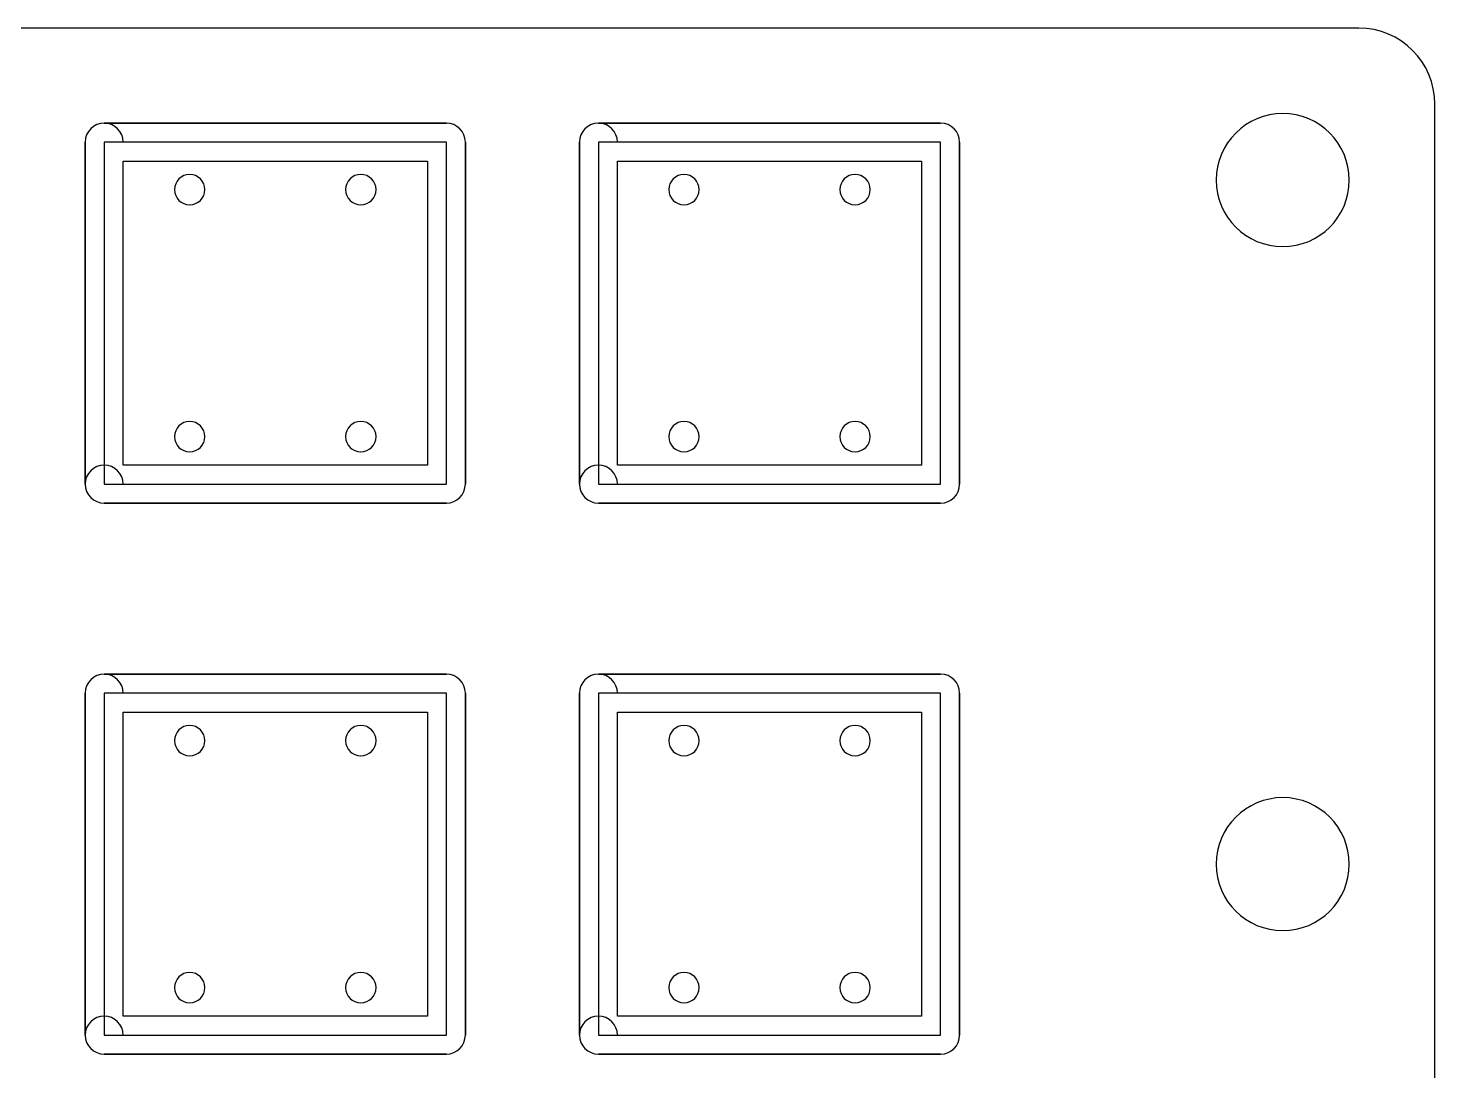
# Model space of a CAD drawing. Header units: millimetres. Extents: x -14 to 60, y 38.1 to 82.1.
# Drawn here: x 22.98 to 59.98, y 54.64 to 82.08 of the extents above; entities that cross this region are included whole.
import ezdxf

# ---------------------------------------------------------------- set-up
doc = ezdxf.new("R2010")
doc.units = ezdxf.units.MM
for name, color, linetype in [('Part__Feature006', 7, 'CONTINUOUS'), ('Part__Feature007', 7, 'CONTINUOUS'), ('Part__Feature009', 7, 'CONTINUOUS'), ('Part__Feature010', 7, 'CONTINUOUS'), ('Part__Feature012', 7, 'CONTINUOUS')]:
    doc.layers.add(name, color=color, linetype=linetype)

msp = doc.modelspace()

# ---------------------------------------------------------------- linework, layer by layer
at = {"layer": 'Part__Feature006'}
for p, q in [((33.9829, 79.5808, 24.2826), (24.9829, 79.5808, 24.2826)), ((24.9829, 79.5808, 28.1826), (33.9829, 79.5808, 28.1826)), ((33.9829, 79.5808, 24.2826), (24.9829, 79.5808, 24.2826)), ((24.9829, 79.5808, 24.2826), (24.9829, 79.5808, 28.1826)), ((24.9829, 79.5808, 23.4826), (33.9829, 79.5808, 23.4826)), ((24.9829, 79.5808, 23.4826), (33.9829, 79.5808, 23.4826)), ((24.9829, 79.5808, 17.6826), (33.9829, 79.5808, 17.6826)), ((24.9829, 79.5808, 17.6826), (24.9829, 79.5808, 23.4826)), ((24.9829, 79.5808, 17.6826), (33.9829, 79.5808, 17.6826)), ((24.9829, 79.5808, 24.2826), (24.9829, 79.5808, 28.1826)), ((24.9829, 79.5808, 28.1826), (33.9829, 79.5808, 28.1826)), ((24.9829, 79.5808, 17.6826), (24.9829, 79.5808, 23.4826)), ((33.9829, 79.5808, 28.1826), (33.9829, 79.5808, 24.2826)), ((33.9829, 79.5808, 23.4826), (33.9829, 79.5808, 17.6826)), ((33.9829, 79.5808, 28.1826), (33.9829, 79.5808, 24.2826)), ((33.9829, 79.5808, 23.4826), (33.9829, 79.5808, 17.6826)), ((24.4829, 79.0808, 24.2826), (24.4829, 70.0808, 24.2826)), ((24.4829, 79.0808, 24.2826), (24.4829, 70.0808, 24.2826)), ((24.4829, 70.0808, 28.1826), (24.4829, 79.0808, 28.1826)), ((24.4829, 79.0808, 28.1826), (24.4829, 79.0808, 24.2826)), ((24.4829, 70.0808, 23.4826), (24.4829, 79.0808, 23.4826)), ((24.4829, 70.0808, 17.6826), (24.4829, 79.0808, 17.6826)), ((24.4829, 70.0808, 23.4826), (24.4829, 79.0808, 23.4826)), ((24.4829, 79.0808, 23.4826), (24.4829, 79.0808, 17.6826)), ((24.4829, 70.0808, 17.6826), (24.4829, 79.0808, 17.6826)), ((24.4829, 70.0808, 28.1826), (24.4829, 79.0808, 28.1826)), ((24.4829, 79.0808, 28.1826), (24.4829, 79.0808, 24.2826)), ((24.4829, 79.0808, 23.4826), (24.4829, 79.0808, 17.6826)), ((33.9829, 79.0808, 28.6826), (24.9829, 79.0808, 28.6826)), ((24.9829, 79.0808, 28.6826), (24.9829, 70.0808, 28.6826)), ((24.9829, 79.0808, 28.6826), (24.9829, 70.0808, 28.6826)), ((33.9829, 79.0808, 28.6826), (24.9829, 79.0808, 28.6826)), ((33.9829, 70.0808, 28.6826), (33.9829, 79.0808, 28.6826)), ((33.9829, 70.0808, 28.6826), (33.9829, 79.0808, 28.6826)), ((34.4829, 70.0808, 24.2826), (34.4829, 79.0808, 24.2826)), ((34.4829, 79.0808, 28.1826), (34.4829, 70.0808, 28.1826)), ((34.4829, 70.0808, 24.2826), (34.4829, 79.0808, 24.2826)), ((34.4829, 79.0808, 24.2826), (34.4829, 79.0808, 28.1826)), ((34.4829, 79.0808, 23.4826), (34.4829, 70.0808, 23.4826)), ((34.4829, 79.0808, 17.6826), (34.4829, 70.0808, 17.6826)), ((34.4829, 79.0808, 17.6826), (34.4829, 79.0808, 23.4826)), ((34.4829, 79.0808, 23.4826), (34.4829, 70.0808, 23.4826)), ((34.4829, 79.0808, 17.6826), (34.4829, 70.0808, 17.6826)), ((34.4829, 79.0808, 24.2826), (34.4829, 79.0808, 28.1826)), ((34.4829, 79.0808, 28.1826), (34.4829, 70.0808, 28.1826)), ((34.4829, 79.0808, 17.6826), (34.4829, 79.0808, 23.4826)), ((25.4829, 70.5808, 24.2826), (25.4829, 78.5808, 24.2826)), ((25.4829, 78.5808, 24.2826), (33.4829, 78.5808, 24.2826)), ((25.4829, 70.5808, 24.2826), (25.4829, 78.5808, 24.2826)), ((25.4829, 78.5808, 23.4826), (25.4829, 78.5808, 24.2826)), ((25.4829, 70.5808, 23.4826), (25.4829, 78.5808, 23.4826)), ((25.4829, 78.5808, 24.2826), (33.4829, 78.5808, 24.2826)), ((25.4829, 78.5808, 23.4826), (33.4829, 78.5808, 23.4826)), ((25.4829, 78.5808, 23.4826), (25.4829, 78.5808, 24.2826)), ((25.4829, 70.5808, 23.4826), (25.4829, 78.5808, 23.4826)), ((25.4829, 78.5808, 23.4826), (33.4829, 78.5808, 23.4826)), ((33.4829, 78.5808, 24.2826), (33.4829, 70.5808, 24.2826)), ((33.4829, 78.5808, 23.4826), (33.4829, 78.5808, 24.2826)), ((33.4829, 78.5808, 24.2826), (33.4829, 70.5808, 24.2826)), ((33.4829, 78.5808, 23.4826), (33.4829, 70.5808, 23.4826)), ((33.4829, 78.5808, 23.4826), (33.4829, 78.5808, 24.2826)), ((33.4829, 78.5808, 23.4826), (33.4829, 70.5808, 23.4826)), ((26.8329, 77.8308, 14.1826), (26.8329, 77.8308, 17.6826)), ((26.8329, 77.8308, 14.1826), (26.8329, 77.8308, 17.6826)), ((27.6329, 77.8308, 14.1826), (27.6329, 77.8308, 17.6826)), ((27.6329, 77.8308, 14.1826), (27.6329, 77.8308, 17.6826)), ((31.3329, 77.8308, 14.1826), (31.3329, 77.8308, 17.6826)), ((31.3329, 77.8308, 14.1826), (31.3329, 77.8308, 17.6826)), ((32.1329, 77.8308, 14.1826), (32.1329, 77.8308, 17.6826)), ((32.1329, 77.8308, 14.1826), (32.1329, 77.8308, 17.6826)), ((26.8329, 71.3308, 14.1826), (26.8329, 71.3308, 17.6826)), ((26.8329, 71.3308, 14.1826), (26.8329, 71.3308, 17.6826)), ((27.6329, 71.3308, 14.1826), (27.6329, 71.3308, 17.6826)), ((27.6329, 71.3308, 14.1826), (27.6329, 71.3308, 17.6826)), ((31.3329, 71.3308, 14.1826), (31.3329, 71.3308, 17.6826)), ((31.3329, 71.3308, 14.1826), (31.3329, 71.3308, 17.6826)), ((32.1329, 71.3308, 14.1826), (32.1329, 71.3308, 17.6826)), ((32.1329, 71.3308, 14.1826), (32.1329, 71.3308, 17.6826)), ((33.4829, 70.5808, 24.2826), (25.4829, 70.5808, 24.2826)), ((25.4829, 70.5808, 23.4826), (25.4829, 70.5808, 24.2826)), ((33.4829, 70.5808, 24.2826), (25.4829, 70.5808, 24.2826)), ((25.4829, 70.5808, 23.4826), (25.4829, 70.5808, 24.2826)), ((33.4829, 70.5808, 23.4826), (25.4829, 70.5808, 23.4826)), ((33.4829, 70.5808, 23.4826), (25.4829, 70.5808, 23.4826)), ((33.4829, 70.5808, 23.4826), (33.4829, 70.5808, 24.2826)), ((33.4829, 70.5808, 23.4826), (33.4829, 70.5808, 24.2826)), ((24.4829, 70.0808, 24.2826), (24.4829, 70.0808, 28.1826)), ((24.4829, 70.0808, 17.6826), (24.4829, 70.0808, 23.4826)), ((24.4829, 70.0808, 24.2826), (24.4829, 70.0808, 28.1826)), ((24.4829, 70.0808, 17.6826), (24.4829, 70.0808, 23.4826)), ((24.9829, 70.0808, 28.6826), (33.9829, 70.0808, 28.6826)), ((24.9829, 70.0808, 28.6826), (33.9829, 70.0808, 28.6826)), ((34.4829, 70.0808, 28.1826), (34.4829, 70.0808, 24.2826)), ((34.4829, 70.0808, 23.4826), (34.4829, 70.0808, 17.6826)), ((34.4829, 70.0808, 28.1826), (34.4829, 70.0808, 24.2826)), ((34.4829, 70.0808, 23.4826), (34.4829, 70.0808, 17.6826)), ((24.9829, 69.5808, 24.2826), (33.9829, 69.5808, 24.2826)), ((33.9829, 69.5808, 28.1826), (24.9829, 69.5808, 28.1826)), ((24.9829, 69.5808, 28.1826), (24.9829, 69.5808, 24.2826)), ((24.9829, 69.5808, 24.2826), (33.9829, 69.5808, 24.2826)), ((33.9829, 69.5808, 23.4826), (24.9829, 69.5808, 23.4826)), ((33.9829, 69.5808, 17.6826), (24.9829, 69.5808, 17.6826)), ((33.9829, 69.5808, 23.4826), (24.9829, 69.5808, 23.4826)), ((24.9829, 69.5808, 23.4826), (24.9829, 69.5808, 17.6826)), ((33.9829, 69.5808, 17.6826), (24.9829, 69.5808, 17.6826)), ((33.9829, 69.5808, 28.1826), (24.9829, 69.5808, 28.1826)), ((24.9829, 69.5808, 28.1826), (24.9829, 69.5808, 24.2826)), ((24.9829, 69.5808, 23.4826), (24.9829, 69.5808, 17.6826)), ((33.9829, 69.5808, 24.2826), (33.9829, 69.5808, 28.1826)), ((33.9829, 69.5808, 17.6826), (33.9829, 69.5808, 23.4826)), ((33.9829, 69.5808, 24.2826), (33.9829, 69.5808, 28.1826)), ((33.9829, 69.5808, 17.6826), (33.9829, 69.5808, 23.4826))]:
    msp.add_line(p, q, dxfattribs=at)
for centre, radius, start, end in [((24.9829, 79.0808, 24.2826), 0.5, 90, 180), ((24.9829, 79.0808, 23.4826), 0.5, 90, 180), ((24.9829, 79.0808, 17.6826), 0.5, 90, 180), ((24.9829, 79.0808, 28.1826), 0.5, 0, 180), ((24.9829, 79.0808, 24.2826), 0.5, 90, 180), ((24.9829, 79.0808, 28.1826), 0.5, 90, 180), ((24.9829, 79.0808, 28.1826), 0.5, 90, 180), ((24.9829, 79.0808, 28.1826), 0.5, 0, 180), ((24.9829, 79.0808, 17.6826), 0.5, 90, 180), ((24.9829, 79.0808, 23.4826), 0.5, 90, 180), ((24.9829, 79.0808, 28.1826), 0.5, 0, 90), ((24.9829, 79.0808, 28.1826), 0.5, 0, 90), ((33.9829, 79.0808, 24.2826), 0.5, 0, 90), ((33.9829, 79.0808, 23.4826), 0.5, 0, 90), ((33.9829, 79.0808, 17.6826), 0.5, 0, 90), ((33.9829, 79.0808, 24.2826), 0.5, 0, 90), ((33.9829, 79.0808, 28.1826), 0.5, 0, 90), ((33.9829, 79.0808, 28.1826), 0.5, 0, 90), ((33.9829, 79.0808, 17.6826), 0.5, 0, 90), ((33.9829, 79.0808, 23.4826), 0.5, 0, 90), ((33.9829, 79.0808, 28.1826), 0, 0, 0), ((33.9829, 79.0808, 28.1826), 0, 0, 0), ((33.9829, 79.0808, 28.1826), 0, 90, 0), ((33.9829, 79.0808, 28.1826), 0, 90, 0), ((27.2329, 77.8308, 14.1826), 0.4, 0, 180), ((27.2329, 77.8308, 17.6826), 0.4, 0, 180), ((27.2329, 77.8308, 14.1826), 0.4, 0, 180), ((27.2329, 77.8308, 17.6826), 0.4, 0, 180), ((31.7329, 77.8308, 14.1826), 0.4, 0, 180), ((31.7329, 77.8308, 17.6826), 0.4, 0, 180), ((31.7329, 77.8308, 14.1826), 0.4, 0, 180), ((31.7329, 77.8308, 17.6826), 0.4, 0, 180), ((27.2329, 77.8308, 14.1826), 0.4, 180, 0), ((27.2329, 77.8308, 14.1826), 0.4, 180, 0), ((27.2329, 77.8308, 17.6826), 0.4, 180, 0), ((27.2329, 77.8308, 17.6826), 0.4, 180, 0), ((31.7329, 77.8308, 14.1826), 0.4, 180, 0), ((31.7329, 77.8308, 14.1826), 0.4, 180, 0), ((31.7329, 77.8308, 17.6826), 0.4, 180, 0), ((31.7329, 77.8308, 17.6826), 0.4, 180, 0), ((27.2329, 71.3308, 14.1826), 0.4, 0, 180), ((27.2329, 71.3308, 17.6826), 0.4, 0, 180), ((27.2329, 71.3308, 17.6826), 0.4, 0, 180), ((27.2329, 71.3308, 14.1826), 0.4, 0, 180), ((31.7329, 71.3308, 14.1826), 0.4, 0, 180), ((31.7329, 71.3308, 17.6826), 0.4, 0, 180), ((31.7329, 71.3308, 17.6826), 0.4, 0, 180), ((31.7329, 71.3308, 14.1826), 0.4, 0, 180), ((27.2329, 71.3308, 17.6826), 0.4, 180, 0), ((27.2329, 71.3308, 14.1826), 0.4, 180, 0), ((27.2329, 71.3308, 17.6826), 0.4, 180, 0), ((27.2329, 71.3308, 14.1826), 0.4, 180, 0), ((31.7329, 71.3308, 17.6826), 0.4, 180, 0), ((31.7329, 71.3308, 14.1826), 0.4, 180, 0), ((31.7329, 71.3308, 17.6826), 0.4, 180, 0), ((31.7329, 71.3308, 14.1826), 0.4, 180, 0), ((24.9829, 70.0808, 28.1826), 0.5, 0, -90), ((24.9829, 70.0808, 28.1826), 0.5, 0, -90), ((24.9829, 70.0808, 28.1826), 0.5, 0, 180), ((24.9829, 70.0808, 28.1826), 0.5, 0, 180), ((24.9829, 70.0808, 24.2826), 0.5, 180, -90), ((24.9829, 70.0808, 23.4826), 0.5, 180, -90), ((24.9829, 70.0808, 17.6826), 0.5, 180, -90), ((24.9829, 70.0808, 24.2826), 0.5, 180, -90), ((24.9829, 70.0808, 28.1826), 0.5, 180, -90), ((24.9829, 70.0808, 28.1826), 0.5, 180, -90), ((24.9829, 70.0808, 17.6826), 0.5, 180, -90), ((24.9829, 70.0808, 23.4826), 0.5, 180, -90), ((33.9829, 70.0808, 24.2826), 0.5, -90, 0), ((33.9829, 70.0808, 23.4826), 0.5, -90, 0), ((33.9829, 70.0808, 17.6826), 0.5, -90, 0), ((33.9829, 70.0808, 24.2826), 0.5, -90, 0), ((33.9829, 70.0808, 28.1826), 0.5, -90, 0), ((33.9829, 70.0808, 28.1826), 0, -90, 0), ((33.9829, 70.0808, 28.1826), 0, -90, 0), ((33.9829, 70.0808, 28.1826), 0.5, -90, 0), ((33.9829, 70.0808, 28.1826), 0, 0, 0), ((33.9829, 70.0808, 28.1826), 0, 0, 0), ((33.9829, 70.0808, 17.6826), 0.5, -90, 0), ((33.9829, 70.0808, 23.4826), 0.5, -90, 0)]:
    msp.add_arc(centre, radius, start, end, dxfattribs=at)
at = {"layer": 'Part__Feature007'}
for p, q in [((33.9829, 65.0808, 24.2826), (24.9829, 65.0808, 24.2826)), ((24.9829, 65.0808, 28.1826), (33.9829, 65.0808, 28.1826)), ((33.9829, 65.0808, 24.2826), (24.9829, 65.0808, 24.2826)), ((24.9829, 65.0808, 24.2826), (24.9829, 65.0808, 28.1826)), ((24.9829, 65.0808, 23.4826), (33.9829, 65.0808, 23.4826)), ((24.9829, 65.0808, 23.4826), (33.9829, 65.0808, 23.4826)), ((24.9829, 65.0808, 17.6826), (33.9829, 65.0808, 17.6826)), ((24.9829, 65.0808, 17.6826), (24.9829, 65.0808, 23.4826)), ((24.9829, 65.0808, 17.6826), (33.9829, 65.0808, 17.6826)), ((24.9829, 65.0808, 24.2826), (24.9829, 65.0808, 28.1826)), ((24.9829, 65.0808, 28.1826), (33.9829, 65.0808, 28.1826)), ((24.9829, 65.0808, 17.6826), (24.9829, 65.0808, 23.4826)), ((33.9829, 65.0808, 28.1826), (33.9829, 65.0808, 24.2826)), ((33.9829, 65.0808, 23.4826), (33.9829, 65.0808, 17.6826)), ((33.9829, 65.0808, 28.1826), (33.9829, 65.0808, 24.2826)), ((33.9829, 65.0808, 23.4826), (33.9829, 65.0808, 17.6826)), ((24.4829, 64.5808, 24.2826), (24.4829, 55.5808, 24.2826)), ((24.4829, 64.5808, 24.2826), (24.4829, 55.5808, 24.2826)), ((24.4829, 55.5808, 28.1826), (24.4829, 64.5808, 28.1826)), ((24.4829, 64.5808, 28.1826), (24.4829, 64.5808, 24.2826)), ((24.4829, 55.5808, 23.4826), (24.4829, 64.5808, 23.4826)), ((24.4829, 55.5808, 17.6826), (24.4829, 64.5808, 17.6826)), ((24.4829, 55.5808, 23.4826), (24.4829, 64.5808, 23.4826)), ((24.4829, 64.5808, 23.4826), (24.4829, 64.5808, 17.6826)), ((24.4829, 55.5808, 17.6826), (24.4829, 64.5808, 17.6826)), ((24.4829, 55.5808, 28.1826), (24.4829, 64.5808, 28.1826)), ((24.4829, 64.5808, 28.1826), (24.4829, 64.5808, 24.2826)), ((24.4829, 64.5808, 23.4826), (24.4829, 64.5808, 17.6826)), ((33.9829, 64.5808, 28.6826), (24.9829, 64.5808, 28.6826)), ((24.9829, 64.5808, 28.6826), (24.9829, 55.5808, 28.6826)), ((24.9829, 64.5808, 28.6826), (24.9829, 55.5808, 28.6826)), ((33.9829, 64.5808, 28.6826), (24.9829, 64.5808, 28.6826)), ((33.9829, 55.5808, 28.6826), (33.9829, 64.5808, 28.6826)), ((33.9829, 55.5808, 28.6826), (33.9829, 64.5808, 28.6826)), ((34.4829, 55.5808, 24.2826), (34.4829, 64.5808, 24.2826)), ((34.4829, 64.5808, 28.1826), (34.4829, 55.5808, 28.1826)), ((34.4829, 55.5808, 24.2826), (34.4829, 64.5808, 24.2826)), ((34.4829, 64.5808, 24.2826), (34.4829, 64.5808, 28.1826)), ((34.4829, 64.5808, 23.4826), (34.4829, 55.5808, 23.4826)), ((34.4829, 64.5808, 17.6826), (34.4829, 55.5808, 17.6826)), ((34.4829, 64.5808, 17.6826), (34.4829, 64.5808, 23.4826)), ((34.4829, 64.5808, 23.4826), (34.4829, 55.5808, 23.4826)), ((34.4829, 64.5808, 17.6826), (34.4829, 55.5808, 17.6826)), ((34.4829, 64.5808, 24.2826), (34.4829, 64.5808, 28.1826)), ((34.4829, 64.5808, 28.1826), (34.4829, 55.5808, 28.1826)), ((34.4829, 64.5808, 17.6826), (34.4829, 64.5808, 23.4826)), ((25.4829, 56.0808, 24.2826), (25.4829, 64.0808, 24.2826)), ((25.4829, 64.0808, 24.2826), (33.4829, 64.0808, 24.2826)), ((25.4829, 56.0808, 24.2826), (25.4829, 64.0808, 24.2826)), ((25.4829, 64.0808, 23.4826), (25.4829, 64.0808, 24.2826)), ((25.4829, 56.0808, 23.4826), (25.4829, 64.0808, 23.4826)), ((25.4829, 64.0808, 24.2826), (33.4829, 64.0808, 24.2826)), ((25.4829, 64.0808, 23.4826), (33.4829, 64.0808, 23.4826)), ((25.4829, 64.0808, 23.4826), (25.4829, 64.0808, 24.2826)), ((25.4829, 56.0808, 23.4826), (25.4829, 64.0808, 23.4826)), ((25.4829, 64.0808, 23.4826), (33.4829, 64.0808, 23.4826)), ((33.4829, 64.0808, 24.2826), (33.4829, 56.0808, 24.2826)), ((33.4829, 64.0808, 23.4826), (33.4829, 64.0808, 24.2826)), ((33.4829, 64.0808, 24.2826), (33.4829, 56.0808, 24.2826)), ((33.4829, 64.0808, 23.4826), (33.4829, 56.0808, 23.4826)), ((33.4829, 64.0808, 23.4826), (33.4829, 64.0808, 24.2826)), ((33.4829, 64.0808, 23.4826), (33.4829, 56.0808, 23.4826)), ((26.8329, 63.3308, 14.1826), (26.8329, 63.3308, 17.6826)), ((26.8329, 63.3308, 14.1826), (26.8329, 63.3308, 17.6826)), ((27.6329, 63.3308, 14.1826), (27.6329, 63.3308, 17.6826)), ((27.6329, 63.3308, 14.1826), (27.6329, 63.3308, 17.6826)), ((31.3329, 63.3308, 14.1826), (31.3329, 63.3308, 17.6826)), ((31.3329, 63.3308, 14.1826), (31.3329, 63.3308, 17.6826)), ((32.1329, 63.3308, 14.1826), (32.1329, 63.3308, 17.6826)), ((32.1329, 63.3308, 14.1826), (32.1329, 63.3308, 17.6826)), ((26.8329, 56.8308, 14.1826), (26.8329, 56.8308, 17.6826)), ((26.8329, 56.8308, 14.1826), (26.8329, 56.8308, 17.6826)), ((27.6329, 56.8308, 14.1826), (27.6329, 56.8308, 17.6826)), ((27.6329, 56.8308, 14.1826), (27.6329, 56.8308, 17.6826)), ((31.3329, 56.8308, 14.1826), (31.3329, 56.8308, 17.6826)), ((31.3329, 56.8308, 14.1826), (31.3329, 56.8308, 17.6826)), ((32.1329, 56.8308, 14.1826), (32.1329, 56.8308, 17.6826)), ((32.1329, 56.8308, 14.1826), (32.1329, 56.8308, 17.6826)), ((33.4829, 56.0808, 24.2826), (25.4829, 56.0808, 24.2826)), ((25.4829, 56.0808, 23.4826), (25.4829, 56.0808, 24.2826)), ((33.4829, 56.0808, 24.2826), (25.4829, 56.0808, 24.2826)), ((25.4829, 56.0808, 23.4826), (25.4829, 56.0808, 24.2826)), ((33.4829, 56.0808, 23.4826), (25.4829, 56.0808, 23.4826)), ((33.4829, 56.0808, 23.4826), (25.4829, 56.0808, 23.4826)), ((33.4829, 56.0808, 23.4826), (33.4829, 56.0808, 24.2826)), ((33.4829, 56.0808, 23.4826), (33.4829, 56.0808, 24.2826)), ((24.4829, 55.5808, 24.2826), (24.4829, 55.5808, 28.1826)), ((24.4829, 55.5808, 17.6826), (24.4829, 55.5808, 23.4826)), ((24.4829, 55.5808, 24.2826), (24.4829, 55.5808, 28.1826)), ((24.4829, 55.5808, 17.6826), (24.4829, 55.5808, 23.4826)), ((24.9829, 55.5808, 28.6826), (33.9829, 55.5808, 28.6826)), ((24.9829, 55.5808, 28.6826), (33.9829, 55.5808, 28.6826)), ((34.4829, 55.5808, 28.1826), (34.4829, 55.5808, 24.2826)), ((34.4829, 55.5808, 23.4826), (34.4829, 55.5808, 17.6826)), ((34.4829, 55.5808, 28.1826), (34.4829, 55.5808, 24.2826)), ((34.4829, 55.5808, 23.4826), (34.4829, 55.5808, 17.6826)), ((24.9829, 55.0808, 24.2826), (33.9829, 55.0808, 24.2826)), ((33.9829, 55.0808, 28.1826), (24.9829, 55.0808, 28.1826)), ((24.9829, 55.0808, 28.1826), (24.9829, 55.0808, 24.2826)), ((24.9829, 55.0808, 24.2826), (33.9829, 55.0808, 24.2826)), ((33.9829, 55.0808, 23.4826), (24.9829, 55.0808, 23.4826)), ((33.9829, 55.0808, 17.6826), (24.9829, 55.0808, 17.6826)), ((33.9829, 55.0808, 23.4826), (24.9829, 55.0808, 23.4826)), ((24.9829, 55.0808, 23.4826), (24.9829, 55.0808, 17.6826)), ((33.9829, 55.0808, 17.6826), (24.9829, 55.0808, 17.6826)), ((33.9829, 55.0808, 28.1826), (24.9829, 55.0808, 28.1826)), ((24.9829, 55.0808, 28.1826), (24.9829, 55.0808, 24.2826)), ((24.9829, 55.0808, 23.4826), (24.9829, 55.0808, 17.6826)), ((33.9829, 55.0808, 24.2826), (33.9829, 55.0808, 28.1826)), ((33.9829, 55.0808, 17.6826), (33.9829, 55.0808, 23.4826)), ((33.9829, 55.0808, 24.2826), (33.9829, 55.0808, 28.1826)), ((33.9829, 55.0808, 17.6826), (33.9829, 55.0808, 23.4826))]:
    msp.add_line(p, q, dxfattribs=at)
for centre, radius, start, end in [((24.9829, 64.5808, 24.2826), 0.5, 90, 180), ((24.9829, 64.5808, 23.4826), 0.5, 90, 180), ((24.9829, 64.5808, 17.6826), 0.5, 90, 180), ((24.9829, 64.5808, 28.1826), 0.5, 0, 180), ((24.9829, 64.5808, 24.2826), 0.5, 90, 180), ((24.9829, 64.5808, 28.1826), 0.5, 90, 180), ((24.9829, 64.5808, 28.1826), 0.5, 90, 180), ((24.9829, 64.5808, 28.1826), 0.5, 0, 180), ((24.9829, 64.5808, 17.6826), 0.5, 90, 180), ((24.9829, 64.5808, 23.4826), 0.5, 90, 180), ((24.9829, 64.5808, 28.1826), 0.5, 0, 90), ((24.9829, 64.5808, 28.1826), 0.5, 0, 90), ((33.9829, 64.5808, 24.2826), 0.5, 0, 90), ((33.9829, 64.5808, 23.4826), 0.5, 0, 90), ((33.9829, 64.5808, 17.6826), 0.5, 0, 90), ((33.9829, 64.5808, 24.2826), 0.5, 0, 90), ((33.9829, 64.5808, 28.1826), 0.5, 0, 90), ((33.9829, 64.5808, 28.1826), 0.5, 0, 90), ((33.9829, 64.5808, 17.6826), 0.5, 0, 90), ((33.9829, 64.5808, 23.4826), 0.5, 0, 90), ((33.9829, 64.5808, 28.1826), 0, 0, 0), ((33.9829, 64.5808, 28.1826), 0, 0, 0), ((33.9829, 64.5808, 28.1826), 0, 90, 0), ((33.9829, 64.5808, 28.1826), 0, 90, 0), ((27.2329, 63.3308, 14.1826), 0.4, 0, 180), ((27.2329, 63.3308, 17.6826), 0.4, 0, 180), ((27.2329, 63.3308, 14.1826), 0.4, 0, 180), ((27.2329, 63.3308, 17.6826), 0.4, 0, 180), ((31.7329, 63.3308, 14.1826), 0.4, 0, 180), ((31.7329, 63.3308, 17.6826), 0.4, 0, 180), ((31.7329, 63.3308, 14.1826), 0.4, 0, 180), ((31.7329, 63.3308, 17.6826), 0.4, 0, 180), ((27.2329, 63.3308, 14.1826), 0.4, 180, 0), ((27.2329, 63.3308, 14.1826), 0.4, 180, 0), ((27.2329, 63.3308, 17.6826), 0.4, 180, 0), ((27.2329, 63.3308, 17.6826), 0.4, 180, 0), ((31.7329, 63.3308, 14.1826), 0.4, 180, 0), ((31.7329, 63.3308, 14.1826), 0.4, 180, 0), ((31.7329, 63.3308, 17.6826), 0.4, 180, 0), ((31.7329, 63.3308, 17.6826), 0.4, 180, 0), ((27.2329, 56.8308, 14.1826), 0.4, 0, 180), ((27.2329, 56.8308, 17.6826), 0.4, 0, 180), ((27.2329, 56.8308, 17.6826), 0.4, 0, 180), ((27.2329, 56.8308, 14.1826), 0.4, 0, 180), ((31.7329, 56.8308, 14.1826), 0.4, 0, 180), ((31.7329, 56.8308, 17.6826), 0.4, 0, 180), ((31.7329, 56.8308, 17.6826), 0.4, 0, 180), ((31.7329, 56.8308, 14.1826), 0.4, 0, 180), ((27.2329, 56.8308, 17.6826), 0.4, 180, 0), ((27.2329, 56.8308, 14.1826), 0.4, 180, 0), ((27.2329, 56.8308, 17.6826), 0.4, 180, 0), ((27.2329, 56.8308, 14.1826), 0.4, 180, 0), ((31.7329, 56.8308, 17.6826), 0.4, 180, 0), ((31.7329, 56.8308, 14.1826), 0.4, 180, 0), ((31.7329, 56.8308, 17.6826), 0.4, 180, 0), ((31.7329, 56.8308, 14.1826), 0.4, 180, 0), ((24.9829, 55.5808, 28.1826), 0.5, 0, -90), ((24.9829, 55.5808, 28.1826), 0.5, 0, -90), ((24.9829, 55.5808, 28.1826), 0.5, 0, 180), ((24.9829, 55.5808, 28.1826), 0.5, 0, 180), ((24.9829, 55.5808, 24.2826), 0.5, 180, -90), ((24.9829, 55.5808, 23.4826), 0.5, 180, -90), ((24.9829, 55.5808, 17.6826), 0.5, 180, -90), ((24.9829, 55.5808, 24.2826), 0.5, 180, -90), ((24.9829, 55.5808, 28.1826), 0.5, 180, -90), ((24.9829, 55.5808, 28.1826), 0.5, 180, -90), ((24.9829, 55.5808, 17.6826), 0.5, 180, -90), ((24.9829, 55.5808, 23.4826), 0.5, 180, -90), ((33.9829, 55.5808, 24.2826), 0.5, -90, 0), ((33.9829, 55.5808, 23.4826), 0.5, -90, 0), ((33.9829, 55.5808, 17.6826), 0.5, -90, 0), ((33.9829, 55.5808, 24.2826), 0.5, -90, 0), ((33.9829, 55.5808, 28.1826), 0.5, -90, 0), ((33.9829, 55.5808, 28.1826), 0, -90, 0), ((33.9829, 55.5808, 28.1826), 0, -90, 0), ((33.9829, 55.5808, 28.1826), 0.5, -90, 0), ((33.9829, 55.5808, 28.1826), 0, 0, 0), ((33.9829, 55.5808, 28.1826), 0, 0, 0), ((33.9829, 55.5808, 17.6826), 0.5, -90, 0), ((33.9829, 55.5808, 23.4826), 0.5, -90, 0)]:
    msp.add_arc(centre, radius, start, end, dxfattribs=at)
at = {"layer": 'Part__Feature009'}
for p, q in [((46.9829, 79.5808, 24.2826), (37.9829, 79.5808, 24.2826)), ((37.9829, 79.5808, 28.1826), (46.9829, 79.5808, 28.1826)), ((46.9829, 79.5808, 24.2826), (37.9829, 79.5808, 24.2826)), ((37.9829, 79.5808, 24.2826), (37.9829, 79.5808, 28.1826)), ((37.9829, 79.5808, 23.4826), (46.9829, 79.5808, 23.4826)), ((37.9829, 79.5808, 23.4826), (46.9829, 79.5808, 23.4826)), ((37.9829, 79.5808, 17.6826), (46.9829, 79.5808, 17.6826)), ((37.9829, 79.5808, 17.6826), (37.9829, 79.5808, 23.4826)), ((37.9829, 79.5808, 17.6826), (46.9829, 79.5808, 17.6826)), ((37.9829, 79.5808, 24.2826), (37.9829, 79.5808, 28.1826)), ((37.9829, 79.5808, 28.1826), (46.9829, 79.5808, 28.1826)), ((37.9829, 79.5808, 17.6826), (37.9829, 79.5808, 23.4826)), ((46.9829, 79.5808, 28.1826), (46.9829, 79.5808, 24.2826)), ((46.9829, 79.5808, 23.4826), (46.9829, 79.5808, 17.6826)), ((46.9829, 79.5808, 28.1826), (46.9829, 79.5808, 24.2826)), ((46.9829, 79.5808, 23.4826), (46.9829, 79.5808, 17.6826)), ((37.4829, 79.0808, 24.2826), (37.4829, 70.0808, 24.2826)), ((37.4829, 79.0808, 24.2826), (37.4829, 70.0808, 24.2826)), ((37.4829, 70.0808, 28.1826), (37.4829, 79.0808, 28.1826)), ((37.4829, 79.0808, 28.1826), (37.4829, 79.0808, 24.2826)), ((37.4829, 70.0808, 23.4826), (37.4829, 79.0808, 23.4826)), ((37.4829, 70.0808, 17.6826), (37.4829, 79.0808, 17.6826)), ((37.4829, 70.0808, 23.4826), (37.4829, 79.0808, 23.4826)), ((37.4829, 79.0808, 23.4826), (37.4829, 79.0808, 17.6826)), ((37.4829, 70.0808, 17.6826), (37.4829, 79.0808, 17.6826)), ((37.4829, 70.0808, 28.1826), (37.4829, 79.0808, 28.1826)), ((37.4829, 79.0808, 28.1826), (37.4829, 79.0808, 24.2826)), ((37.4829, 79.0808, 23.4826), (37.4829, 79.0808, 17.6826)), ((46.9829, 79.0808, 28.6826), (37.9829, 79.0808, 28.6826)), ((37.9829, 79.0808, 28.6826), (37.9829, 70.0808, 28.6826)), ((37.9829, 79.0808, 28.6826), (37.9829, 70.0808, 28.6826)), ((46.9829, 79.0808, 28.6826), (37.9829, 79.0808, 28.6826)), ((46.9829, 70.0808, 28.6826), (46.9829, 79.0808, 28.6826)), ((46.9829, 70.0808, 28.6826), (46.9829, 79.0808, 28.6826)), ((47.4829, 70.0808, 24.2826), (47.4829, 79.0808, 24.2826)), ((47.4829, 79.0808, 28.1826), (47.4829, 70.0808, 28.1826)), ((47.4829, 70.0808, 24.2826), (47.4829, 79.0808, 24.2826)), ((47.4829, 79.0808, 24.2826), (47.4829, 79.0808, 28.1826)), ((47.4829, 79.0808, 23.4826), (47.4829, 70.0808, 23.4826)), ((47.4829, 79.0808, 17.6826), (47.4829, 70.0808, 17.6826)), ((47.4829, 79.0808, 17.6826), (47.4829, 79.0808, 23.4826)), ((47.4829, 79.0808, 23.4826), (47.4829, 70.0808, 23.4826)), ((47.4829, 79.0808, 17.6826), (47.4829, 70.0808, 17.6826)), ((47.4829, 79.0808, 24.2826), (47.4829, 79.0808, 28.1826)), ((47.4829, 79.0808, 28.1826), (47.4829, 70.0808, 28.1826)), ((47.4829, 79.0808, 17.6826), (47.4829, 79.0808, 23.4826)), ((38.4829, 70.5808, 24.2826), (38.4829, 78.5808, 24.2826)), ((38.4829, 78.5808, 24.2826), (46.4829, 78.5808, 24.2826)), ((38.4829, 70.5808, 24.2826), (38.4829, 78.5808, 24.2826)), ((38.4829, 78.5808, 23.4826), (38.4829, 78.5808, 24.2826)), ((38.4829, 70.5808, 23.4826), (38.4829, 78.5808, 23.4826)), ((38.4829, 78.5808, 24.2826), (46.4829, 78.5808, 24.2826)), ((38.4829, 78.5808, 23.4826), (46.4829, 78.5808, 23.4826)), ((38.4829, 78.5808, 23.4826), (38.4829, 78.5808, 24.2826)), ((38.4829, 70.5808, 23.4826), (38.4829, 78.5808, 23.4826)), ((38.4829, 78.5808, 23.4826), (46.4829, 78.5808, 23.4826)), ((46.4829, 78.5808, 24.2826), (46.4829, 70.5808, 24.2826)), ((46.4829, 78.5808, 23.4826), (46.4829, 78.5808, 24.2826)), ((46.4829, 78.5808, 24.2826), (46.4829, 70.5808, 24.2826)), ((46.4829, 78.5808, 23.4826), (46.4829, 70.5808, 23.4826)), ((46.4829, 78.5808, 23.4826), (46.4829, 78.5808, 24.2826)), ((46.4829, 78.5808, 23.4826), (46.4829, 70.5808, 23.4826)), ((39.8329, 77.8308, 14.1826), (39.8329, 77.8308, 17.6826)), ((39.8329, 77.8308, 14.1826), (39.8329, 77.8308, 17.6826)), ((40.6329, 77.8308, 14.1826), (40.6329, 77.8308, 17.6826)), ((40.6329, 77.8308, 14.1826), (40.6329, 77.8308, 17.6826)), ((44.3329, 77.8308, 14.1826), (44.3329, 77.8308, 17.6826)), ((44.3329, 77.8308, 14.1826), (44.3329, 77.8308, 17.6826)), ((45.1329, 77.8308, 14.1826), (45.1329, 77.8308, 17.6826)), ((45.1329, 77.8308, 14.1826), (45.1329, 77.8308, 17.6826)), ((39.8329, 71.3308, 14.1826), (39.8329, 71.3308, 17.6826)), ((39.8329, 71.3308, 14.1826), (39.8329, 71.3308, 17.6826)), ((40.6329, 71.3308, 14.1826), (40.6329, 71.3308, 17.6826)), ((40.6329, 71.3308, 14.1826), (40.6329, 71.3308, 17.6826)), ((44.3329, 71.3308, 14.1826), (44.3329, 71.3308, 17.6826)), ((44.3329, 71.3308, 14.1826), (44.3329, 71.3308, 17.6826)), ((45.1329, 71.3308, 14.1826), (45.1329, 71.3308, 17.6826)), ((45.1329, 71.3308, 14.1826), (45.1329, 71.3308, 17.6826)), ((46.4829, 70.5808, 24.2826), (38.4829, 70.5808, 24.2826)), ((38.4829, 70.5808, 23.4826), (38.4829, 70.5808, 24.2826)), ((46.4829, 70.5808, 24.2826), (38.4829, 70.5808, 24.2826)), ((38.4829, 70.5808, 23.4826), (38.4829, 70.5808, 24.2826)), ((46.4829, 70.5808, 23.4826), (38.4829, 70.5808, 23.4826)), ((46.4829, 70.5808, 23.4826), (38.4829, 70.5808, 23.4826)), ((46.4829, 70.5808, 23.4826), (46.4829, 70.5808, 24.2826)), ((46.4829, 70.5808, 23.4826), (46.4829, 70.5808, 24.2826)), ((37.4829, 70.0808, 24.2826), (37.4829, 70.0808, 28.1826)), ((37.4829, 70.0808, 17.6826), (37.4829, 70.0808, 23.4826)), ((37.4829, 70.0808, 24.2826), (37.4829, 70.0808, 28.1826)), ((37.4829, 70.0808, 17.6826), (37.4829, 70.0808, 23.4826)), ((37.9829, 70.0808, 28.6826), (46.9829, 70.0808, 28.6826)), ((37.9829, 70.0808, 28.6826), (46.9829, 70.0808, 28.6826)), ((47.4829, 70.0808, 28.1826), (47.4829, 70.0808, 24.2826)), ((47.4829, 70.0808, 23.4826), (47.4829, 70.0808, 17.6826)), ((47.4829, 70.0808, 28.1826), (47.4829, 70.0808, 24.2826)), ((47.4829, 70.0808, 23.4826), (47.4829, 70.0808, 17.6826)), ((37.9829, 69.5808, 24.2826), (46.9829, 69.5808, 24.2826)), ((46.9829, 69.5808, 28.1826), (37.9829, 69.5808, 28.1826)), ((37.9829, 69.5808, 28.1826), (37.9829, 69.5808, 24.2826)), ((37.9829, 69.5808, 24.2826), (46.9829, 69.5808, 24.2826)), ((46.9829, 69.5808, 23.4826), (37.9829, 69.5808, 23.4826)), ((46.9829, 69.5808, 17.6826), (37.9829, 69.5808, 17.6826)), ((46.9829, 69.5808, 23.4826), (37.9829, 69.5808, 23.4826)), ((37.9829, 69.5808, 23.4826), (37.9829, 69.5808, 17.6826)), ((46.9829, 69.5808, 17.6826), (37.9829, 69.5808, 17.6826)), ((46.9829, 69.5808, 28.1826), (37.9829, 69.5808, 28.1826)), ((37.9829, 69.5808, 28.1826), (37.9829, 69.5808, 24.2826)), ((37.9829, 69.5808, 23.4826), (37.9829, 69.5808, 17.6826)), ((46.9829, 69.5808, 24.2826), (46.9829, 69.5808, 28.1826)), ((46.9829, 69.5808, 17.6826), (46.9829, 69.5808, 23.4826)), ((46.9829, 69.5808, 24.2826), (46.9829, 69.5808, 28.1826)), ((46.9829, 69.5808, 17.6826), (46.9829, 69.5808, 23.4826))]:
    msp.add_line(p, q, dxfattribs=at)
for centre, radius, start, end in [((37.9829, 79.0808, 24.2826), 0.5, 90, 180), ((37.9829, 79.0808, 23.4826), 0.5, 90, 180), ((37.9829, 79.0808, 17.6826), 0.5, 90, 180), ((37.9829, 79.0808, 28.1826), 0.5, 0, 180), ((37.9829, 79.0808, 24.2826), 0.5, 90, 180), ((37.9829, 79.0808, 28.1826), 0.5, 90, 180), ((37.9829, 79.0808, 28.1826), 0.5, 90, 180), ((37.9829, 79.0808, 28.1826), 0.5, 0, 180), ((37.9829, 79.0808, 17.6826), 0.5, 90, 180), ((37.9829, 79.0808, 23.4826), 0.5, 90, 180), ((37.9829, 79.0808, 28.1826), 0.5, 0, 90), ((37.9829, 79.0808, 28.1826), 0.5, 0, 90), ((46.9829, 79.0808, 24.2826), 0.5, 0, 90), ((46.9829, 79.0808, 23.4826), 0.5, 0, 90), ((46.9829, 79.0808, 17.6826), 0.5, 0, 90), ((46.9829, 79.0808, 24.2826), 0.5, 0, 90), ((46.9829, 79.0808, 28.1826), 0.5, 0, 90), ((46.9829, 79.0808, 28.1826), 0.5, 0, 90), ((46.9829, 79.0808, 17.6826), 0.5, 0, 90), ((46.9829, 79.0808, 23.4826), 0.5, 0, 90), ((46.9829, 79.0808, 28.1826), 0, 0, 0), ((46.9829, 79.0808, 28.1826), 0, 0, 0), ((46.9829, 79.0808, 28.1826), 0, 90, 0), ((46.9829, 79.0808, 28.1826), 0, 90, 0), ((40.2329, 77.8308, 14.1826), 0.4, 0, 180), ((40.2329, 77.8308, 17.6826), 0.4, 0, 180), ((40.2329, 77.8308, 14.1826), 0.4, 0, 180), ((40.2329, 77.8308, 17.6826), 0.4, 0, 180), ((44.7329, 77.8308, 14.1826), 0.4, 0, 180), ((44.7329, 77.8308, 17.6826), 0.4, 0, 180), ((44.7329, 77.8308, 14.1826), 0.4, 0, 180), ((44.7329, 77.8308, 17.6826), 0.4, 0, 180), ((40.2329, 77.8308, 14.1826), 0.4, 180, 0), ((40.2329, 77.8308, 14.1826), 0.4, 180, 0), ((40.2329, 77.8308, 17.6826), 0.4, 180, 0), ((40.2329, 77.8308, 17.6826), 0.4, 180, 0), ((44.7329, 77.8308, 14.1826), 0.4, 180, 0), ((44.7329, 77.8308, 14.1826), 0.4, 180, 0), ((44.7329, 77.8308, 17.6826), 0.4, 180, 0), ((44.7329, 77.8308, 17.6826), 0.4, 180, 0), ((40.2329, 71.3308, 14.1826), 0.4, 0, 180), ((40.2329, 71.3308, 17.6826), 0.4, 0, 180), ((40.2329, 71.3308, 17.6826), 0.4, 0, 180), ((40.2329, 71.3308, 14.1826), 0.4, 0, 180), ((44.7329, 71.3308, 14.1826), 0.4, 0, 180), ((44.7329, 71.3308, 17.6826), 0.4, 0, 180), ((44.7329, 71.3308, 17.6826), 0.4, 0, 180), ((44.7329, 71.3308, 14.1826), 0.4, 0, 180), ((40.2329, 71.3308, 17.6826), 0.4, 180, 0), ((40.2329, 71.3308, 14.1826), 0.4, 180, 0), ((40.2329, 71.3308, 17.6826), 0.4, 180, 0), ((40.2329, 71.3308, 14.1826), 0.4, 180, 0), ((44.7329, 71.3308, 17.6826), 0.4, 180, 0), ((44.7329, 71.3308, 14.1826), 0.4, 180, 0), ((44.7329, 71.3308, 17.6826), 0.4, 180, 0), ((44.7329, 71.3308, 14.1826), 0.4, 180, 0), ((37.9829, 70.0808, 28.1826), 0.5, 0, -90), ((37.9829, 70.0808, 28.1826), 0.5, 0, -90), ((37.9829, 70.0808, 28.1826), 0.5, 0, 180), ((37.9829, 70.0808, 28.1826), 0.5, 0, 180), ((37.9829, 70.0808, 24.2826), 0.5, 180, -90), ((37.9829, 70.0808, 23.4826), 0.5, 180, -90), ((37.9829, 70.0808, 17.6826), 0.5, 180, -90), ((37.9829, 70.0808, 24.2826), 0.5, 180, -90), ((37.9829, 70.0808, 28.1826), 0.5, 180, -90), ((37.9829, 70.0808, 28.1826), 0.5, 180, -90), ((37.9829, 70.0808, 17.6826), 0.5, 180, -90), ((37.9829, 70.0808, 23.4826), 0.5, 180, -90), ((46.9829, 70.0808, 24.2826), 0.5, -90, 0), ((46.9829, 70.0808, 23.4826), 0.5, -90, 0), ((46.9829, 70.0808, 17.6826), 0.5, -90, 0), ((46.9829, 70.0808, 24.2826), 0.5, -90, 0), ((46.9829, 70.0808, 28.1826), 0.5, -90, 0), ((46.9829, 70.0808, 28.1826), 0, -90, 0), ((46.9829, 70.0808, 28.1826), 0, -90, 0), ((46.9829, 70.0808, 28.1826), 0.5, -90, 0), ((46.9829, 70.0808, 28.1826), 0, 0, 0), ((46.9829, 70.0808, 28.1826), 0, 0, 0), ((46.9829, 70.0808, 17.6826), 0.5, -90, 0), ((46.9829, 70.0808, 23.4826), 0.5, -90, 0)]:
    msp.add_arc(centre, radius, start, end, dxfattribs=at)
at = {"layer": 'Part__Feature010'}
for p, q in [((46.9829, 65.0808, 24.2826), (37.9829, 65.0808, 24.2826)), ((37.9829, 65.0808, 28.1826), (46.9829, 65.0808, 28.1826)), ((46.9829, 65.0808, 24.2826), (37.9829, 65.0808, 24.2826)), ((37.9829, 65.0808, 24.2826), (37.9829, 65.0808, 28.1826)), ((37.9829, 65.0808, 23.4826), (46.9829, 65.0808, 23.4826)), ((37.9829, 65.0808, 23.4826), (46.9829, 65.0808, 23.4826)), ((37.9829, 65.0808, 17.6826), (46.9829, 65.0808, 17.6826)), ((37.9829, 65.0808, 17.6826), (37.9829, 65.0808, 23.4826)), ((37.9829, 65.0808, 17.6826), (46.9829, 65.0808, 17.6826)), ((37.9829, 65.0808, 24.2826), (37.9829, 65.0808, 28.1826)), ((37.9829, 65.0808, 28.1826), (46.9829, 65.0808, 28.1826)), ((37.9829, 65.0808, 17.6826), (37.9829, 65.0808, 23.4826)), ((46.9829, 65.0808, 28.1826), (46.9829, 65.0808, 24.2826)), ((46.9829, 65.0808, 23.4826), (46.9829, 65.0808, 17.6826)), ((46.9829, 65.0808, 28.1826), (46.9829, 65.0808, 24.2826)), ((46.9829, 65.0808, 23.4826), (46.9829, 65.0808, 17.6826)), ((37.4829, 64.5808, 24.2826), (37.4829, 55.5808, 24.2826)), ((37.4829, 64.5808, 24.2826), (37.4829, 55.5808, 24.2826)), ((37.4829, 55.5808, 28.1826), (37.4829, 64.5808, 28.1826)), ((37.4829, 64.5808, 28.1826), (37.4829, 64.5808, 24.2826)), ((37.4829, 55.5808, 23.4826), (37.4829, 64.5808, 23.4826)), ((37.4829, 55.5808, 17.6826), (37.4829, 64.5808, 17.6826)), ((37.4829, 55.5808, 23.4826), (37.4829, 64.5808, 23.4826)), ((37.4829, 64.5808, 23.4826), (37.4829, 64.5808, 17.6826)), ((37.4829, 55.5808, 17.6826), (37.4829, 64.5808, 17.6826)), ((37.4829, 55.5808, 28.1826), (37.4829, 64.5808, 28.1826)), ((37.4829, 64.5808, 28.1826), (37.4829, 64.5808, 24.2826)), ((37.4829, 64.5808, 23.4826), (37.4829, 64.5808, 17.6826)), ((46.9829, 64.5808, 28.6826), (37.9829, 64.5808, 28.6826)), ((37.9829, 64.5808, 28.6826), (37.9829, 55.5808, 28.6826)), ((37.9829, 64.5808, 28.6826), (37.9829, 55.5808, 28.6826)), ((46.9829, 64.5808, 28.6826), (37.9829, 64.5808, 28.6826)), ((46.9829, 55.5808, 28.6826), (46.9829, 64.5808, 28.6826)), ((46.9829, 55.5808, 28.6826), (46.9829, 64.5808, 28.6826)), ((47.4829, 55.5808, 24.2826), (47.4829, 64.5808, 24.2826)), ((47.4829, 64.5808, 28.1826), (47.4829, 55.5808, 28.1826)), ((47.4829, 55.5808, 24.2826), (47.4829, 64.5808, 24.2826)), ((47.4829, 64.5808, 24.2826), (47.4829, 64.5808, 28.1826)), ((47.4829, 64.5808, 23.4826), (47.4829, 55.5808, 23.4826)), ((47.4829, 64.5808, 17.6826), (47.4829, 55.5808, 17.6826)), ((47.4829, 64.5808, 17.6826), (47.4829, 64.5808, 23.4826)), ((47.4829, 64.5808, 23.4826), (47.4829, 55.5808, 23.4826)), ((47.4829, 64.5808, 17.6826), (47.4829, 55.5808, 17.6826)), ((47.4829, 64.5808, 24.2826), (47.4829, 64.5808, 28.1826)), ((47.4829, 64.5808, 28.1826), (47.4829, 55.5808, 28.1826)), ((47.4829, 64.5808, 17.6826), (47.4829, 64.5808, 23.4826)), ((38.4829, 56.0808, 24.2826), (38.4829, 64.0808, 24.2826)), ((38.4829, 64.0808, 24.2826), (46.4829, 64.0808, 24.2826)), ((38.4829, 56.0808, 24.2826), (38.4829, 64.0808, 24.2826)), ((38.4829, 64.0808, 23.4826), (38.4829, 64.0808, 24.2826)), ((38.4829, 56.0808, 23.4826), (38.4829, 64.0808, 23.4826)), ((38.4829, 64.0808, 24.2826), (46.4829, 64.0808, 24.2826)), ((38.4829, 64.0808, 23.4826), (46.4829, 64.0808, 23.4826)), ((38.4829, 64.0808, 23.4826), (38.4829, 64.0808, 24.2826)), ((38.4829, 56.0808, 23.4826), (38.4829, 64.0808, 23.4826)), ((38.4829, 64.0808, 23.4826), (46.4829, 64.0808, 23.4826)), ((46.4829, 64.0808, 24.2826), (46.4829, 56.0808, 24.2826)), ((46.4829, 64.0808, 23.4826), (46.4829, 64.0808, 24.2826)), ((46.4829, 64.0808, 24.2826), (46.4829, 56.0808, 24.2826)), ((46.4829, 64.0808, 23.4826), (46.4829, 56.0808, 23.4826)), ((46.4829, 64.0808, 23.4826), (46.4829, 64.0808, 24.2826)), ((46.4829, 64.0808, 23.4826), (46.4829, 56.0808, 23.4826)), ((39.8329, 63.3308, 14.1826), (39.8329, 63.3308, 17.6826)), ((39.8329, 63.3308, 14.1826), (39.8329, 63.3308, 17.6826)), ((40.6329, 63.3308, 14.1826), (40.6329, 63.3308, 17.6826)), ((40.6329, 63.3308, 14.1826), (40.6329, 63.3308, 17.6826)), ((44.3329, 63.3308, 14.1826), (44.3329, 63.3308, 17.6826)), ((44.3329, 63.3308, 14.1826), (44.3329, 63.3308, 17.6826)), ((45.1329, 63.3308, 14.1826), (45.1329, 63.3308, 17.6826)), ((45.1329, 63.3308, 14.1826), (45.1329, 63.3308, 17.6826)), ((39.8329, 56.8308, 14.1826), (39.8329, 56.8308, 17.6826)), ((39.8329, 56.8308, 14.1826), (39.8329, 56.8308, 17.6826)), ((40.6329, 56.8308, 14.1826), (40.6329, 56.8308, 17.6826)), ((40.6329, 56.8308, 14.1826), (40.6329, 56.8308, 17.6826)), ((44.3329, 56.8308, 14.1826), (44.3329, 56.8308, 17.6826)), ((44.3329, 56.8308, 14.1826), (44.3329, 56.8308, 17.6826)), ((45.1329, 56.8308, 14.1826), (45.1329, 56.8308, 17.6826)), ((45.1329, 56.8308, 14.1826), (45.1329, 56.8308, 17.6826)), ((46.4829, 56.0808, 24.2826), (38.4829, 56.0808, 24.2826)), ((38.4829, 56.0808, 23.4826), (38.4829, 56.0808, 24.2826)), ((46.4829, 56.0808, 24.2826), (38.4829, 56.0808, 24.2826)), ((38.4829, 56.0808, 23.4826), (38.4829, 56.0808, 24.2826)), ((46.4829, 56.0808, 23.4826), (38.4829, 56.0808, 23.4826)), ((46.4829, 56.0808, 23.4826), (38.4829, 56.0808, 23.4826)), ((46.4829, 56.0808, 23.4826), (46.4829, 56.0808, 24.2826)), ((46.4829, 56.0808, 23.4826), (46.4829, 56.0808, 24.2826)), ((37.4829, 55.5808, 24.2826), (37.4829, 55.5808, 28.1826)), ((37.4829, 55.5808, 17.6826), (37.4829, 55.5808, 23.4826)), ((37.4829, 55.5808, 24.2826), (37.4829, 55.5808, 28.1826)), ((37.4829, 55.5808, 17.6826), (37.4829, 55.5808, 23.4826)), ((37.9829, 55.5808, 28.6826), (46.9829, 55.5808, 28.6826)), ((37.9829, 55.5808, 28.6826), (46.9829, 55.5808, 28.6826)), ((47.4829, 55.5808, 28.1826), (47.4829, 55.5808, 24.2826)), ((47.4829, 55.5808, 23.4826), (47.4829, 55.5808, 17.6826)), ((47.4829, 55.5808, 28.1826), (47.4829, 55.5808, 24.2826)), ((47.4829, 55.5808, 23.4826), (47.4829, 55.5808, 17.6826)), ((37.9829, 55.0808, 24.2826), (46.9829, 55.0808, 24.2826)), ((46.9829, 55.0808, 28.1826), (37.9829, 55.0808, 28.1826)), ((37.9829, 55.0808, 28.1826), (37.9829, 55.0808, 24.2826)), ((37.9829, 55.0808, 24.2826), (46.9829, 55.0808, 24.2826)), ((46.9829, 55.0808, 23.4826), (37.9829, 55.0808, 23.4826)), ((46.9829, 55.0808, 17.6826), (37.9829, 55.0808, 17.6826)), ((46.9829, 55.0808, 23.4826), (37.9829, 55.0808, 23.4826)), ((37.9829, 55.0808, 23.4826), (37.9829, 55.0808, 17.6826)), ((46.9829, 55.0808, 17.6826), (37.9829, 55.0808, 17.6826)), ((46.9829, 55.0808, 28.1826), (37.9829, 55.0808, 28.1826)), ((37.9829, 55.0808, 28.1826), (37.9829, 55.0808, 24.2826)), ((37.9829, 55.0808, 23.4826), (37.9829, 55.0808, 17.6826)), ((46.9829, 55.0808, 24.2826), (46.9829, 55.0808, 28.1826)), ((46.9829, 55.0808, 17.6826), (46.9829, 55.0808, 23.4826)), ((46.9829, 55.0808, 24.2826), (46.9829, 55.0808, 28.1826)), ((46.9829, 55.0808, 17.6826), (46.9829, 55.0808, 23.4826))]:
    msp.add_line(p, q, dxfattribs=at)
for centre, radius, start, end in [((37.9829, 64.5808, 24.2826), 0.5, 90, 180), ((37.9829, 64.5808, 23.4826), 0.5, 90, 180), ((37.9829, 64.5808, 17.6826), 0.5, 90, 180), ((37.9829, 64.5808, 28.1826), 0.5, 0, 180), ((37.9829, 64.5808, 24.2826), 0.5, 90, 180), ((37.9829, 64.5808, 28.1826), 0.5, 90, 180), ((37.9829, 64.5808, 28.1826), 0.5, 90, 180), ((37.9829, 64.5808, 28.1826), 0.5, 0, 180), ((37.9829, 64.5808, 17.6826), 0.5, 90, 180), ((37.9829, 64.5808, 23.4826), 0.5, 90, 180), ((37.9829, 64.5808, 28.1826), 0.5, 0, 90), ((37.9829, 64.5808, 28.1826), 0.5, 0, 90), ((46.9829, 64.5808, 24.2826), 0.5, 0, 90), ((46.9829, 64.5808, 23.4826), 0.5, 0, 90), ((46.9829, 64.5808, 17.6826), 0.5, 0, 90), ((46.9829, 64.5808, 24.2826), 0.5, 0, 90), ((46.9829, 64.5808, 28.1826), 0.5, 0, 90), ((46.9829, 64.5808, 28.1826), 0.5, 0, 90), ((46.9829, 64.5808, 17.6826), 0.5, 0, 90), ((46.9829, 64.5808, 23.4826), 0.5, 0, 90), ((46.9829, 64.5808, 28.1826), 0, 0, 0), ((46.9829, 64.5808, 28.1826), 0, 0, 0), ((46.9829, 64.5808, 28.1826), 0, 90, 0), ((46.9829, 64.5808, 28.1826), 0, 90, 0), ((40.2329, 63.3308, 14.1826), 0.4, 0, 180), ((40.2329, 63.3308, 17.6826), 0.4, 0, 180), ((40.2329, 63.3308, 14.1826), 0.4, 0, 180), ((40.2329, 63.3308, 17.6826), 0.4, 0, 180), ((44.7329, 63.3308, 14.1826), 0.4, 0, 180), ((44.7329, 63.3308, 17.6826), 0.4, 0, 180), ((44.7329, 63.3308, 14.1826), 0.4, 0, 180), ((44.7329, 63.3308, 17.6826), 0.4, 0, 180), ((40.2329, 63.3308, 14.1826), 0.4, 180, 0), ((40.2329, 63.3308, 14.1826), 0.4, 180, 0), ((40.2329, 63.3308, 17.6826), 0.4, 180, 0), ((40.2329, 63.3308, 17.6826), 0.4, 180, 0), ((44.7329, 63.3308, 14.1826), 0.4, 180, 0), ((44.7329, 63.3308, 14.1826), 0.4, 180, 0), ((44.7329, 63.3308, 17.6826), 0.4, 180, 0), ((44.7329, 63.3308, 17.6826), 0.4, 180, 0), ((40.2329, 56.8308, 14.1826), 0.4, 0, 180), ((40.2329, 56.8308, 17.6826), 0.4, 0, 180), ((40.2329, 56.8308, 17.6826), 0.4, 0, 180), ((40.2329, 56.8308, 14.1826), 0.4, 0, 180), ((44.7329, 56.8308, 14.1826), 0.4, 0, 180), ((44.7329, 56.8308, 17.6826), 0.4, 0, 180), ((44.7329, 56.8308, 17.6826), 0.4, 0, 180), ((44.7329, 56.8308, 14.1826), 0.4, 0, 180), ((40.2329, 56.8308, 17.6826), 0.4, 180, 0), ((40.2329, 56.8308, 14.1826), 0.4, 180, 0), ((40.2329, 56.8308, 17.6826), 0.4, 180, 0), ((40.2329, 56.8308, 14.1826), 0.4, 180, 0), ((44.7329, 56.8308, 17.6826), 0.4, 180, 0), ((44.7329, 56.8308, 14.1826), 0.4, 180, 0), ((44.7329, 56.8308, 17.6826), 0.4, 180, 0), ((44.7329, 56.8308, 14.1826), 0.4, 180, 0), ((37.9829, 55.5808, 28.1826), 0.5, 0, -90), ((37.9829, 55.5808, 28.1826), 0.5, 0, -90), ((37.9829, 55.5808, 28.1826), 0.5, 0, 180), ((37.9829, 55.5808, 28.1826), 0.5, 0, 180), ((37.9829, 55.5808, 24.2826), 0.5, 180, -90), ((37.9829, 55.5808, 23.4826), 0.5, 180, -90), ((37.9829, 55.5808, 17.6826), 0.5, 180, -90), ((37.9829, 55.5808, 24.2826), 0.5, 180, -90), ((37.9829, 55.5808, 28.1826), 0.5, 180, -90), ((37.9829, 55.5808, 28.1826), 0.5, 180, -90), ((37.9829, 55.5808, 17.6826), 0.5, 180, -90), ((37.9829, 55.5808, 23.4826), 0.5, 180, -90), ((46.9829, 55.5808, 24.2826), 0.5, -90, 0), ((46.9829, 55.5808, 23.4826), 0.5, -90, 0), ((46.9829, 55.5808, 17.6826), 0.5, -90, 0), ((46.9829, 55.5808, 24.2826), 0.5, -90, 0), ((46.9829, 55.5808, 28.1826), 0.5, -90, 0), ((46.9829, 55.5808, 28.1826), 0, -90, 0), ((46.9829, 55.5808, 28.1826), 0, -90, 0), ((46.9829, 55.5808, 28.1826), 0.5, -90, 0), ((46.9829, 55.5808, 28.1826), 0, 0, 0), ((46.9829, 55.5808, 28.1826), 0, 0, 0), ((46.9829, 55.5808, 17.6826), 0.5, -90, 0), ((46.9829, 55.5808, 23.4826), 0.5, -90, 0)]:
    msp.add_arc(centre, radius, start, end, dxfattribs=at)
at = {"layer": 'Part__Feature012'}
for p, q in [((57.9829, 82.0808, 17.6826), (-12.0171, 82.0808, 17.6826)), ((57.9829, 82.0808, 16.1826), (-12.0171, 82.0808, 16.1826)), ((57.9829, 82.0808, 17.6826), (-12.0171, 82.0808, 17.6826)), ((57.9829, 82.0808, 16.1826), (-12.0171, 82.0808, 16.1826)), ((57.9829, 82.0808, 17.6826), (57.9829, 82.0808, 16.1826)), ((57.9829, 82.0808, 17.6826), (57.9829, 82.0808, 16.1826)), ((59.9829, 40.0808, 16.1826), (59.9829, 80.0808, 16.1826)), ((59.9829, 80.0808, 16.1826), (59.9829, 80.0808, 17.6826)), ((59.9829, 40.0808, 17.6826), (59.9829, 80.0808, 17.6826)), ((59.9829, 40.0808, 17.6826), (59.9829, 80.0808, 17.6826)), ((59.9829, 40.0808, 16.1826), (59.9829, 80.0808, 16.1826)), ((59.9829, 80.0808, 16.1826), (59.9829, 80.0808, 17.6826)), ((54.2329, 78.0808, 17.6826), (54.2329, 78.0808, 16.1826)), ((54.2329, 78.0808, 17.6826), (54.2329, 78.0808, 16.1826)), ((57.7329, 78.0808, 17.6826), (57.7329, 78.0808, 16.1826)), ((57.7329, 78.0808, 17.6826), (57.7329, 78.0808, 16.1826)), ((54.2329, 60.0808, 17.6826), (54.2329, 60.0808, 16.1826)), ((54.2329, 60.0808, 17.6826), (54.2329, 60.0808, 16.1826)), ((57.7329, 60.0808, 17.6826), (57.7329, 60.0808, 16.1826)), ((57.7329, 60.0808, 17.6826), (57.7329, 60.0808, 16.1826))]:
    msp.add_line(p, q, dxfattribs=at)
for centre, radius, start, end in [((57.9829, 80.0808, 17.6826), 2, 0, 90), ((57.9829, 80.0808, 16.1826), 2, 0, 90), ((57.9829, 80.0808, 17.6826), 2, 0, 90), ((57.9829, 80.0808, 16.1826), 2, 0, 90), ((55.9829, 78.0808, 16.1826), 1.75, 0, 180), ((55.9829, 78.0808, 17.6826), 1.75, 0, 180), ((55.9829, 78.0808, 17.6826), 1.75, 0, 180), ((55.9829, 78.0808, 16.1826), 1.75, 0, 180), ((55.9829, 78.0808, 16.1826), 1.75, 180, 0), ((55.9829, 78.0808, 17.6826), 1.75, 180, 0), ((55.9829, 78.0808, 17.6826), 1.75, 180, 0), ((55.9829, 78.0808, 16.1826), 1.75, 180, 0), ((55.9829, 60.0808, 17.6826), 1.75, 0, 180), ((55.9829, 60.0808, 16.1826), 1.75, 0, 180), ((55.9829, 60.0808, 16.1826), 1.75, 0, 180), ((55.9829, 60.0808, 17.6826), 1.75, 0, 180), ((55.9829, 60.0808, 16.1826), 1.75, 180, 0), ((55.9829, 60.0808, 17.6826), 1.75, 180, 0), ((55.9829, 60.0808, 17.6826), 1.75, 180, 0), ((55.9829, 60.0808, 16.1826), 1.75, 180, 0)]:
    msp.add_arc(centre, radius, start, end, dxfattribs=at)

doc.saveas('drawing.dxf')
